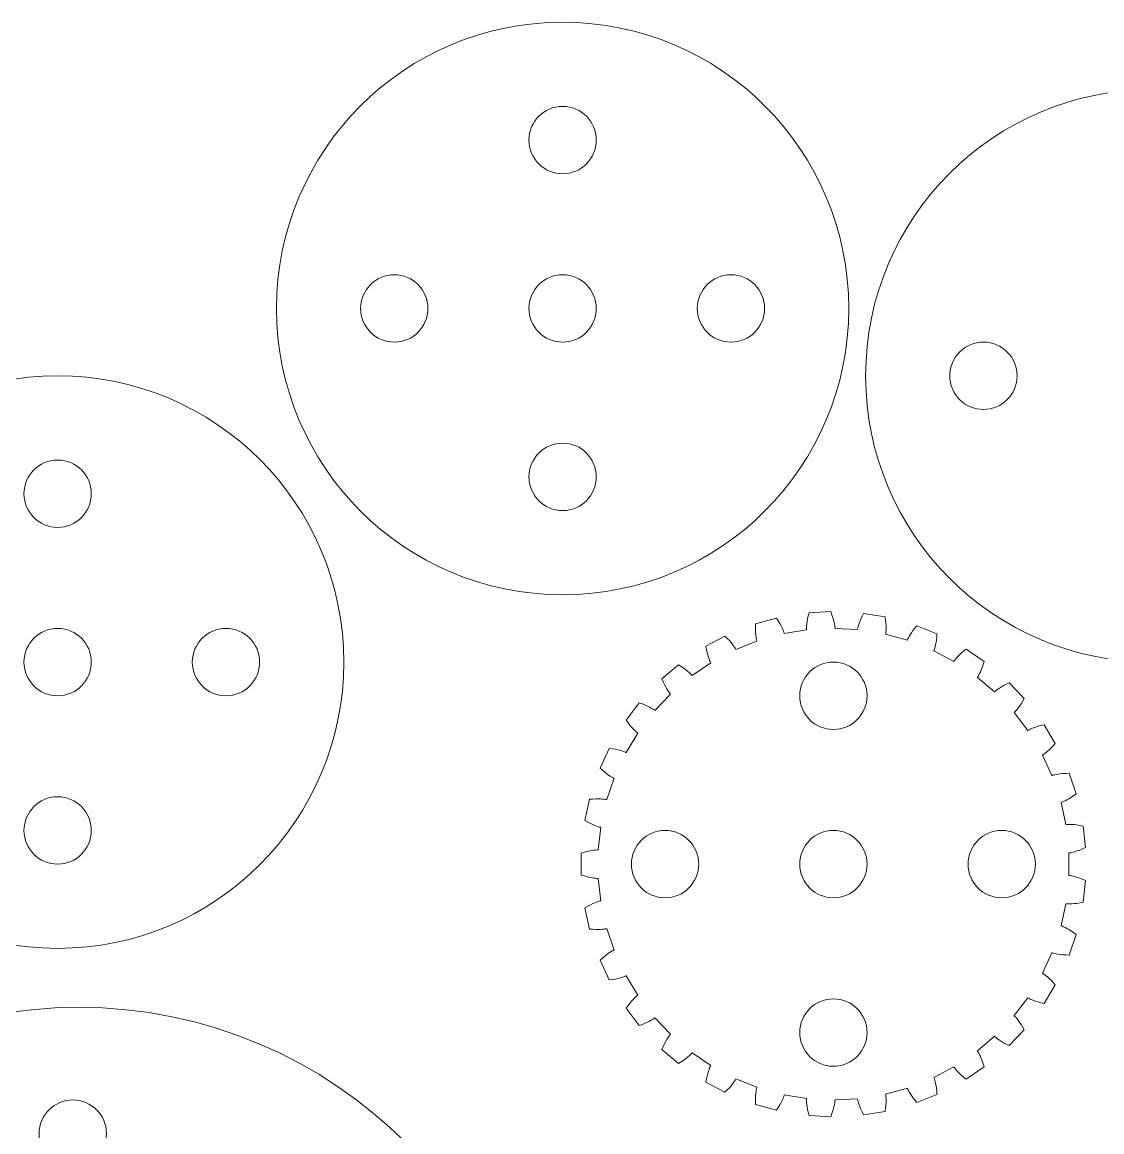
# Model space of a CAD drawing. Header units: millimetres. Extents: x 0 to 364, y 0 to 157.
# Drawn here: x 182.9 to 247, y 85.1 to 151 of the extents above; entities that cross this region are included whole.
import ezdxf

# ---------------------------------------------------------------- set-up
doc = ezdxf.new("R2010")
doc.units = ezdxf.units.MM
doc.layers.add('layer 1', color=1, linetype='Continuous', lineweight=0)

msp = doc.modelspace()

# ---------------------------------------------------------------- linework, layer by layer
at = {"layer": 'layer 1', "lineweight": 0}
for p, q in [((230.926, 116), (229.639, 115.93)), ((230.995, 115.815), (230.926, 116)), ((230.926, 116), (230.926, 116)), ((227.705, 115.613), (226.463, 115.268)), ((227.813, 115.448), (227.705, 115.613)), ((227.705, 115.613), (227.705, 115.613)), ((227.903, 115.297), (227.813, 115.448)), ((229.507, 115.281), (229.526, 115.414)), ((229.526, 115.414), (229.553, 115.567)), ((229.553, 115.567), (229.59, 115.739)), ((229.59, 115.739), (229.639, 115.93)), ((229.639, 115.93), (229.639, 115.93)), ((231.051, 115.648), (230.995, 115.815)), ((231.094, 115.499), (231.051, 115.648)), ((231.126, 115.368), (231.094, 115.499)), ((231.15, 115.257), (231.126, 115.368)), ((232.614, 115.288), (232.661, 115.414)), ((232.661, 115.414), (232.72, 115.558)), ((232.72, 115.558), (232.793, 115.718)), ((232.793, 115.718), (232.882, 115.893)), ((232.882, 115.893), (232.882, 115.893)), ((234.154, 115.685), (232.882, 115.893)), ((234.182, 115.49), (234.154, 115.685)), ((234.154, 115.685), (234.154, 115.685)), ((234.2, 115.315), (234.182, 115.49)), ((226.456, 115.071), (226.463, 115.268)), ((226.457, 114.895), (226.456, 115.071)), ((226.464, 114.74), (226.457, 114.895)), ((226.463, 115.268), (226.463, 115.268)), ((226.475, 114.606), (226.464, 114.74)), ((227.977, 115.16), (227.903, 115.297)), ((228.037, 115.04), (227.977, 115.16)), ((228.084, 114.936), (228.037, 115.04)), ((228.119, 114.849), (228.084, 114.936)), ((228.143, 114.781), (228.119, 114.849)), ((228.159, 114.732), (228.143, 114.781)), ((228.167, 114.702), (228.159, 114.732)), ((228.17, 114.692), (228.167, 114.702)), ((229.493, 114.909), (228.17, 114.692)), ((229.489, 115.002), (229.491, 115.074)), ((229.49, 114.95), (229.489, 115.002)), ((229.492, 114.919), (229.49, 114.95)), ((229.491, 115.074), (229.496, 115.167)), ((229.493, 114.909), (229.492, 114.919)), ((229.496, 115.167), (229.507, 115.281)), ((231.165, 115.165), (231.15, 115.257)), ((231.175, 115.093), (231.165, 115.165)), ((231.179, 115.042), (231.175, 115.093)), ((231.181, 115.011), (231.179, 115.042)), ((231.181, 115), (231.181, 115.011)), ((232.52, 114.928), (231.181, 115)), ((232.52, 114.928), (232.521, 114.938)), ((232.521, 114.938), (232.526, 114.969)), ((232.526, 114.969), (232.537, 115.019)), ((232.537, 115.019), (232.554, 115.09)), ((232.554, 115.09), (232.579, 115.179)), ((232.579, 115.179), (232.614, 115.288)), ((234.189, 114.654), (234.191, 114.664)), ((234.191, 114.664), (234.196, 114.695)), ((234.196, 114.695), (234.202, 114.746)), ((234.211, 115.16), (234.2, 115.315)), ((234.202, 114.746), (234.209, 114.818)), ((234.209, 114.818), (234.213, 114.912)), ((234.214, 115.025), (234.211, 115.16)), ((234.213, 114.912), (234.214, 115.025)), ((235.65, 114.627), (235.723, 114.74)), ((235.723, 114.74), (235.811, 114.868)), ((235.811, 114.868), (235.917, 115.008)), ((235.917, 115.008), (236.042, 115.161)), ((236.042, 115.161), (236.042, 115.161)), ((237.239, 114.684), (236.042, 115.161)), ((237.225, 114.487), (237.239, 114.684)), ((237.239, 114.684), (237.239, 114.684)), ((224.643, 114.543), (223.504, 113.939)), ((224.783, 114.405), (224.643, 114.543)), ((224.643, 114.543), (224.643, 114.543)), ((224.904, 114.276), (224.783, 114.405)), ((225.006, 114.159), (224.904, 114.276)), ((225.09, 114.054), (225.006, 114.159)), ((225.158, 113.963), (225.09, 114.054)), ((226.54, 114.239), (225.295, 113.743)), ((226.488, 114.493), (226.475, 114.606)), ((226.503, 114.401), (226.488, 114.493)), ((226.517, 114.33), (226.503, 114.401)), ((226.529, 114.279), (226.517, 114.33)), ((226.537, 114.249), (226.529, 114.279)), ((226.54, 114.239), (226.537, 114.249)), ((235.481, 114.295), (234.189, 114.654)), ((235.481, 114.295), (235.484, 114.305)), ((235.484, 114.305), (235.496, 114.334)), ((235.496, 114.334), (235.516, 114.381)), ((235.516, 114.381), (235.548, 114.446)), ((235.548, 114.446), (235.592, 114.529)), ((235.592, 114.529), (235.65, 114.627)), ((237.131, 113.916), (237.156, 114.027)), ((237.156, 114.027), (237.182, 114.159)), ((237.182, 114.159), (237.205, 114.312)), ((237.205, 114.312), (237.225, 114.487)), ((223.54, 113.745), (223.504, 113.939)), ((223.504, 113.939), (223.504, 113.939)), ((223.579, 113.574), (223.54, 113.745)), ((223.618, 113.424), (223.579, 113.574)), ((223.658, 113.295), (223.618, 113.424)), ((225.211, 113.886), (225.158, 113.963)), ((225.25, 113.825), (225.211, 113.886)), ((225.276, 113.78), (225.25, 113.825)), ((225.29, 113.752), (225.276, 113.78)), ((225.295, 113.743), (225.29, 113.752)), ((237.051, 113.669), (237.056, 113.679)), ((238.236, 113.041), (237.051, 113.669)), ((237.056, 113.679), (237.067, 113.708)), ((237.067, 113.708), (237.084, 113.757)), ((237.084, 113.757), (237.106, 113.826)), ((237.106, 113.826), (237.131, 113.916)), ((238.473, 113.329), (238.568, 113.424)), ((238.568, 113.424), (238.682, 113.529)), ((238.682, 113.529), (238.816, 113.644)), ((238.816, 113.644), (238.97, 113.766)), ((238.97, 113.766), (238.97, 113.766)), ((240.037, 113.043), (238.97, 113.766)), ((221.883, 112.84), (220.9, 112.005)), ((222.05, 112.735), (221.883, 112.84)), ((221.883, 112.84), (221.883, 112.84)), ((222.195, 112.635), (222.05, 112.735)), ((223.801, 112.951), (222.691, 112.199)), ((223.695, 113.187), (223.658, 113.295)), ((223.729, 113.1), (223.695, 113.187)), ((223.758, 113.034), (223.729, 113.1)), ((223.781, 112.987), (223.758, 113.034)), ((223.796, 112.96), (223.781, 112.987)), ((223.801, 112.951), (223.796, 112.96)), ((238.236, 113.041), (238.241, 113.05)), ((238.241, 113.05), (238.259, 113.076)), ((238.259, 113.076), (238.29, 113.118)), ((238.29, 113.118), (238.335, 113.174)), ((238.335, 113.174), (238.395, 113.245)), ((238.395, 113.245), (238.473, 113.329)), ((239.868, 112.542), (239.924, 112.687)), ((239.924, 112.687), (239.981, 112.854)), ((239.981, 112.854), (240.037, 113.043)), ((240.037, 113.043), (240.037, 113.043)), ((222.32, 112.543), (222.195, 112.635)), ((222.425, 112.459), (222.32, 112.543)), ((222.511, 112.384), (222.425, 112.459)), ((222.579, 112.32), (222.511, 112.384)), ((222.63, 112.269), (222.579, 112.32)), ((222.665, 112.23), (222.63, 112.269)), ((222.685, 112.207), (222.665, 112.23)), ((222.691, 112.199), (222.685, 112.207)), ((239.636, 112.092), (239.642, 112.101)), ((240.657, 111.225), (239.636, 112.092)), ((239.642, 112.101), (239.659, 112.127)), ((239.659, 112.127), (239.687, 112.17)), ((239.687, 112.17), (239.723, 112.233)), ((239.723, 112.233), (239.766, 112.316)), ((239.766, 112.316), (239.815, 112.419)), ((239.815, 112.419), (239.868, 112.542)), ((220.977, 111.824), (220.9, 112.005)), ((220.9, 112.005), (220.9, 112.005)), ((221.051, 111.664), (220.977, 111.824)), ((221.123, 111.526), (221.051, 111.664)), ((221.189, 111.409), (221.123, 111.526)), ((221.249, 111.312), (221.189, 111.409)), ((240.782, 111.333), (240.857, 111.389)), ((240.857, 111.389), (240.95, 111.454)), ((240.95, 111.454), (241.064, 111.527)), ((241.064, 111.527), (241.198, 111.605)), ((241.198, 111.605), (241.353, 111.688)), ((241.353, 111.688), (241.53, 111.774)), ((241.53, 111.774), (241.53, 111.774)), ((242.417, 110.839), (241.53, 111.774)), ((221.402, 111.104), (220.48, 110.131)), ((221.3, 111.235), (221.249, 111.312)), ((221.343, 111.176), (221.3, 111.235)), ((221.375, 111.135), (221.343, 111.176)), ((221.395, 111.112), (221.375, 111.135)), ((221.402, 111.104), (221.395, 111.112)), ((240.657, 111.225), (240.665, 111.232)), ((240.665, 111.232), (240.687, 111.253)), ((240.687, 111.253), (240.726, 111.287)), ((240.726, 111.287), (240.782, 111.333)), ((242.321, 110.666), (242.417, 110.839)), ((242.417, 110.839), (242.417, 110.839)), ((219.553, 110.583), (218.773, 109.557)), ((219.738, 110.516), (219.553, 110.583)), ((219.553, 110.583), (219.553, 110.583)), ((219.902, 110.451), (219.738, 110.516)), ((220.043, 110.387), (219.902, 110.451)), ((220.164, 110.327), (220.043, 110.387)), ((220.264, 110.273), (220.164, 110.327)), ((220.344, 110.225), (220.264, 110.273)), ((220.405, 110.186), (220.344, 110.225)), ((220.447, 110.156), (220.405, 110.186)), ((220.472, 110.137), (220.447, 110.156)), ((220.48, 110.131), (220.472, 110.137)), ((241.851, 110.025), (241.887, 110.062)), ((241.887, 110.062), (241.936, 110.116)), ((241.936, 110.116), (241.996, 110.187)), ((241.996, 110.187), (242.066, 110.277)), ((242.066, 110.277), (242.144, 110.386)), ((242.144, 110.386), (242.23, 110.516)), ((242.23, 110.516), (242.321, 110.666)), ((218.887, 109.396), (218.773, 109.557)), ((218.773, 109.557), (218.773, 109.557)), ((218.994, 109.256), (218.887, 109.396)), ((241.82, 109.997), (241.828, 110.004)), ((242.632, 108.93), (241.82, 109.997)), ((241.828, 110.004), (241.851, 110.025)), ((219.457, 108.784), (218.766, 107.636)), ((219.093, 109.137), (218.994, 109.256)), ((219.183, 109.036), (219.093, 109.137)), ((219.262, 108.954), (219.183, 109.036)), ((219.329, 108.89), (219.262, 108.954)), ((219.384, 108.842), (219.329, 108.89)), ((219.424, 108.809), (219.384, 108.842)), ((219.448, 108.79), (219.424, 108.809)), ((219.457, 108.784), (219.448, 108.79)), ((242.632, 108.93), (242.64, 108.935)), ((242.64, 108.935), (242.667, 108.951)), ((242.667, 108.951), (242.712, 108.976)), ((242.712, 108.976), (242.777, 109.009)), ((242.777, 109.009), (242.862, 109.048)), ((242.862, 109.048), (242.967, 109.091)), ((242.967, 109.091), (243.094, 109.137)), ((243.094, 109.137), (243.241, 109.185)), ((243.241, 109.185), (243.411, 109.233)), ((243.411, 109.233), (243.602, 109.279)), ((243.602, 109.279), (243.602, 109.279)), ((244.267, 108.174), (243.602, 109.279)), ((244.136, 108.027), (244.267, 108.174)), ((244.267, 108.174), (244.267, 108.174)), ((217.763, 107.878), (217.222, 106.708)), ((217.958, 107.853), (217.763, 107.878)), ((217.763, 107.878), (217.763, 107.878)), ((218.132, 107.824), (217.958, 107.853)), ((218.284, 107.792), (218.132, 107.824)), ((218.415, 107.76), (218.284, 107.792)), ((218.524, 107.728), (218.415, 107.76)), ((218.613, 107.699), (218.524, 107.728)), ((218.68, 107.673), (218.613, 107.699)), ((218.728, 107.653), (218.68, 107.673)), ((218.756, 107.64), (218.728, 107.653)), ((218.766, 107.636), (218.756, 107.64)), ((243.504, 107.481), (243.513, 107.486)), ((244.066, 106.264), (243.504, 107.481)), ((243.513, 107.486), (243.539, 107.502)), ((243.539, 107.502), (243.583, 107.53)), ((243.583, 107.53), (243.642, 107.572)), ((243.642, 107.572), (243.716, 107.629)), ((243.716, 107.629), (243.803, 107.701)), ((243.803, 107.701), (243.903, 107.791)), ((243.903, 107.791), (244.015, 107.9)), ((244.015, 107.9), (244.136, 108.027)), ((217.367, 106.576), (217.222, 106.708)), ((217.222, 106.708), (217.222, 106.708)), ((217.502, 106.462), (217.367, 106.576)), ((217.624, 106.367), (217.502, 106.462)), ((217.734, 106.288), (217.624, 106.367)), ((218.056, 106.101), (217.628, 104.83)), ((217.829, 106.225), (217.734, 106.288)), ((217.908, 106.177), (217.829, 106.225)), ((217.972, 106.141), (217.908, 106.177)), ((218.018, 106.118), (217.972, 106.141)), ((218.046, 106.105), (218.018, 106.118)), ((218.056, 106.101), (218.046, 106.105)), ((244.066, 106.264), (244.076, 106.267)), ((244.076, 106.267), (244.106, 106.277)), ((244.106, 106.277), (244.155, 106.292)), ((244.155, 106.292), (244.225, 106.31)), ((244.225, 106.31), (244.317, 106.33)), ((244.317, 106.33), (244.429, 106.349)), ((244.429, 106.349), (244.562, 106.367)), ((244.562, 106.367), (244.717, 106.382)), ((244.717, 106.382), (244.893, 106.392)), ((244.893, 106.392), (245.089, 106.396)), ((245.089, 106.396), (245.089, 106.396)), ((245.501, 105.175), (245.089, 106.396)), ((216.596, 104.852), (216.319, 103.593)), ((216.792, 104.869), (216.596, 104.852)), ((216.596, 104.852), (216.596, 104.852)), ((216.968, 104.878), (216.792, 104.869)), ((217.123, 104.88), (216.968, 104.878)), ((217.258, 104.876), (217.123, 104.88)), ((217.372, 104.869), (217.258, 104.876)), ((217.464, 104.859), (217.372, 104.869)), ((217.536, 104.849), (217.464, 104.859)), ((217.587, 104.84), (217.536, 104.849)), ((217.618, 104.833), (217.587, 104.84)), ((217.628, 104.83), (217.618, 104.833)), ((244.845, 104.76), (244.947, 104.813)), ((244.947, 104.813), (245.064, 104.879)), ((245.064, 104.879), (245.196, 104.961)), ((245.196, 104.961), (245.342, 105.059)), ((245.342, 105.059), (245.501, 105.175)), ((245.501, 105.175), (245.501, 105.175)), ((244.606, 104.661), (244.616, 104.664)), ((244.895, 103.352), (244.606, 104.661)), ((244.616, 104.664), (244.646, 104.674)), ((244.646, 104.674), (244.694, 104.693)), ((244.694, 104.693), (244.761, 104.721)), ((244.761, 104.721), (244.845, 104.76)), ((216.49, 103.494), (216.319, 103.593)), ((216.319, 103.593), (216.319, 103.593)), ((216.646, 103.413), (216.49, 103.494)), ((245.797, 103.758), (245.797, 103.758)), ((216.786, 103.346), (216.646, 103.413)), ((216.909, 103.292), (216.786, 103.346)), ((217.016, 103.251), (216.909, 103.292)), ((217.104, 103.221), (217.016, 103.251)), ((217.173, 103.2), (217.104, 103.221)), ((217.264, 103.179), (217.119, 101.846)), ((217.223, 103.187), (217.173, 103.2)), ((217.254, 103.181), (217.223, 103.187)), ((217.264, 103.179), (217.254, 103.181)), ((244.895, 103.352), (244.905, 103.353)), ((244.905, 103.353), (244.936, 103.357)), ((244.936, 103.357), (244.987, 103.36)), ((244.987, 103.36), (245.06, 103.363)), ((245.06, 103.363), (245.153, 103.362)), ((245.153, 103.362), (245.267, 103.357)), ((245.267, 103.357), (245.401, 103.346)), ((245.401, 103.346), (245.555, 103.328)), ((245.555, 103.328), (245.729, 103.3)), ((245.729, 103.3), (245.922, 103.262)), ((245.922, 103.262), (245.922, 103.262)), ((246.061, 101.98), (245.922, 103.262)), ((216.295, 101.704), (216.107, 101.645)), ((216.107, 101.645), (216.107, 101.645)), ((216.107, 101.645), (216.107, 100.356)), ((216.465, 101.751), (216.295, 101.704)), ((216.616, 101.786), (216.465, 101.751)), ((216.748, 101.811), (216.616, 101.786)), ((216.861, 101.828), (216.748, 101.811)), ((216.954, 101.839), (216.861, 101.828)), ((217.026, 101.844), (216.954, 101.839)), ((217.078, 101.846), (217.026, 101.844)), ((217.109, 101.846), (217.078, 101.846)), ((217.119, 101.846), (217.109, 101.846)), ((245.077, 101.671), (245.088, 101.672)), ((245.077, 100.33), (245.077, 101.671)), ((245.088, 101.672), (245.119, 101.675)), ((245.119, 101.675), (245.17, 101.682)), ((245.153, 101.562), (245.153, 101.562)), ((245.17, 101.682), (245.241, 101.696)), ((245.241, 101.696), (245.332, 101.716)), ((245.332, 101.716), (245.442, 101.745)), ((245.442, 101.745), (245.571, 101.785)), ((245.571, 101.785), (245.718, 101.836)), ((245.718, 101.836), (245.881, 101.901)), ((245.881, 101.901), (246.061, 101.98)), ((246.061, 101.98), (246.061, 101.98)), ((216.295, 100.297), (216.107, 100.356)), ((216.107, 100.356), (216.107, 100.356)), ((216.465, 100.25), (216.295, 100.297)), ((216.616, 100.215), (216.465, 100.25)), ((216.748, 100.19), (216.616, 100.215)), ((216.861, 100.173), (216.748, 100.19)), ((216.954, 100.162), (216.861, 100.173)), ((217.026, 100.157), (216.954, 100.162)), ((245.077, 100.33), (245.088, 100.329)), ((245.088, 100.329), (245.119, 100.326)), ((245.119, 100.326), (245.17, 100.318)), ((245.153, 100.439), (245.153, 100.439)), ((245.17, 100.318), (245.241, 100.305)), ((245.241, 100.305), (245.332, 100.285)), ((245.332, 100.285), (245.442, 100.255)), ((245.442, 100.255), (245.571, 100.216)), ((245.571, 100.216), (245.718, 100.165)), ((245.718, 100.165), (245.881, 100.1)), ((217.078, 100.155), (217.026, 100.157)), ((217.109, 100.155), (217.078, 100.155)), ((217.119, 100.155), (217.109, 100.155)), ((217.119, 100.155), (217.264, 98.822)), ((245.881, 100.1), (246.061, 100.021)), ((245.922, 98.739), (246.061, 100.021)), ((246.061, 100.021), (246.061, 100.021)), ((216.49, 98.506), (216.319, 98.408)), ((216.319, 98.408), (216.319, 98.408)), ((216.319, 98.408), (216.596, 97.149)), ((216.646, 98.588), (216.49, 98.506)), ((216.786, 98.655), (216.646, 98.588)), ((216.909, 98.708), (216.786, 98.655)), ((217.016, 98.75), (216.909, 98.708)), ((217.104, 98.78), (217.016, 98.75)), ((217.173, 98.801), (217.104, 98.78)), ((217.223, 98.814), (217.173, 98.801)), ((217.254, 98.82), (217.223, 98.814)), ((217.264, 98.822), (217.254, 98.82)), ((244.606, 97.34), (244.895, 98.649)), ((244.895, 98.649), (244.905, 98.648)), ((244.905, 98.648), (244.936, 98.644)), ((244.936, 98.644), (244.987, 98.64)), ((244.987, 98.64), (245.06, 98.638)), ((245.06, 98.638), (245.153, 98.639)), ((245.153, 98.639), (245.267, 98.643)), ((245.267, 98.643), (245.401, 98.654)), ((245.401, 98.654), (245.555, 98.673)), ((245.555, 98.673), (245.729, 98.701)), ((245.729, 98.701), (245.922, 98.739)), ((245.922, 98.739), (245.922, 98.739)), ((216.792, 97.132), (216.596, 97.149)), ((216.596, 97.149), (216.596, 97.149)), ((216.968, 97.123), (216.792, 97.132)), ((217.123, 97.121), (216.968, 97.123)), ((217.258, 97.125), (217.123, 97.121)), ((217.372, 97.132), (217.258, 97.125)), ((217.464, 97.142), (217.372, 97.132)), ((217.536, 97.152), (217.464, 97.142)), ((217.587, 97.161), (217.536, 97.152)), ((217.618, 97.168), (217.587, 97.161)), ((217.628, 97.171), (217.618, 97.168)), ((217.628, 97.171), (218.056, 95.9)), ((244.606, 97.34), (244.616, 97.337)), ((244.616, 97.337), (244.646, 97.327)), ((244.646, 97.327), (244.694, 97.308)), ((244.694, 97.308), (244.761, 97.28)), ((244.761, 97.28), (244.845, 97.241)), ((244.845, 97.241), (244.947, 97.188)), ((244.947, 97.188), (245.064, 97.122)), ((245.064, 97.122), (245.196, 97.04)), ((245.196, 97.04), (245.342, 96.942)), ((245.342, 96.942), (245.501, 96.826)), ((245.089, 95.605), (245.501, 96.826)), ((245.501, 96.826), (245.501, 96.826)), ((217.624, 95.634), (217.502, 95.539)), ((217.734, 95.713), (217.624, 95.634)), ((217.829, 95.776), (217.734, 95.713)), ((217.908, 95.824), (217.829, 95.776)), ((217.972, 95.86), (217.908, 95.824)), ((218.018, 95.883), (217.972, 95.86)), ((218.046, 95.896), (218.018, 95.883)), ((218.056, 95.9), (218.046, 95.896)), ((243.504, 94.52), (244.066, 95.737)), ((244.066, 95.737), (244.076, 95.734)), ((244.076, 95.734), (244.106, 95.724)), ((244.106, 95.724), (244.155, 95.709)), ((244.155, 95.709), (244.225, 95.691)), ((244.225, 95.691), (244.317, 95.671)), ((244.317, 95.671), (244.429, 95.652)), ((244.429, 95.652), (244.562, 95.634)), ((244.562, 95.634), (244.717, 95.619)), ((244.717, 95.619), (244.893, 95.608)), ((244.893, 95.608), (245.089, 95.605)), ((245.089, 95.605), (245.089, 95.605)), ((217.367, 95.425), (217.222, 95.293)), ((217.222, 95.293), (217.222, 95.293)), ((217.222, 95.293), (217.763, 94.123)), ((217.502, 95.539), (217.367, 95.425)), ((218.415, 94.241), (218.284, 94.209)), ((218.524, 94.273), (218.415, 94.241)), ((218.613, 94.302), (218.524, 94.273)), ((218.68, 94.328), (218.613, 94.302)), ((218.728, 94.348), (218.68, 94.328)), ((218.756, 94.361), (218.728, 94.348)), ((218.766, 94.365), (218.756, 94.361)), ((218.766, 94.365), (219.457, 93.217)), ((243.504, 94.52), (243.513, 94.515)), ((243.513, 94.515), (243.539, 94.499)), ((243.539, 94.499), (243.583, 94.471)), ((243.583, 94.471), (243.642, 94.429)), ((243.642, 94.429), (243.716, 94.372)), ((243.716, 94.372), (243.803, 94.299)), ((243.803, 94.299), (243.903, 94.21)), ((217.958, 94.148), (217.763, 94.123)), ((217.763, 94.123), (217.763, 94.123)), ((218.132, 94.177), (217.958, 94.148)), ((218.284, 94.209), (218.132, 94.177)), ((243.602, 92.722), (244.267, 93.827)), ((243.903, 94.21), (244.015, 94.101)), ((244.015, 94.101), (244.136, 93.974)), ((244.136, 93.974), (244.267, 93.827)), ((244.267, 93.827), (244.267, 93.827)), ((219.183, 92.965), (219.093, 92.864)), ((219.262, 93.046), (219.183, 92.965)), ((219.329, 93.111), (219.262, 93.046)), ((219.384, 93.159), (219.329, 93.111)), ((219.424, 93.192), (219.384, 93.159)), ((219.448, 93.211), (219.424, 93.192)), ((219.457, 93.217), (219.448, 93.211)), ((241.82, 92.004), (242.632, 93.071)), ((242.632, 93.071), (242.64, 93.066)), ((242.64, 93.066), (242.667, 93.05)), ((242.667, 93.05), (242.712, 93.025)), ((242.712, 93.025), (242.777, 92.992)), ((242.777, 92.992), (242.862, 92.953)), ((242.862, 92.953), (242.967, 92.91)), ((218.887, 92.605), (218.773, 92.444)), ((218.773, 92.444), (218.773, 92.444)), ((218.773, 92.444), (219.553, 91.418)), ((218.994, 92.745), (218.887, 92.605)), ((219.093, 92.864), (218.994, 92.745)), ((242.967, 92.91), (243.094, 92.864)), ((243.094, 92.864), (243.241, 92.816)), ((243.241, 92.816), (243.411, 92.768)), ((243.411, 92.768), (243.602, 92.722)), ((243.602, 92.722), (243.602, 92.722)), ((220.043, 91.614), (219.902, 91.55)), ((220.164, 91.674), (220.043, 91.614)), ((220.264, 91.728), (220.164, 91.674)), ((220.344, 91.776), (220.264, 91.728)), ((220.405, 91.815), (220.344, 91.776)), ((220.447, 91.845), (220.405, 91.815)), ((220.472, 91.864), (220.447, 91.845)), ((220.48, 91.87), (220.472, 91.864)), ((220.48, 91.87), (221.402, 90.897)), ((241.82, 92.004), (241.828, 91.997)), ((241.828, 91.997), (241.851, 91.976)), ((241.851, 91.976), (241.887, 91.939)), ((241.887, 91.939), (241.936, 91.885)), ((241.936, 91.885), (241.996, 91.814)), ((241.996, 91.814), (242.066, 91.724)), ((242.066, 91.724), (242.144, 91.615)), ((242.144, 91.615), (242.23, 91.485)), ((219.738, 91.485), (219.553, 91.418)), ((219.553, 91.418), (219.553, 91.418)), ((219.902, 91.55), (219.738, 91.485)), ((241.53, 90.227), (242.417, 91.162)), ((242.23, 91.485), (242.321, 91.334)), ((242.321, 91.334), (242.417, 91.162)), ((242.417, 91.162), (242.417, 91.162)), ((221.051, 90.337), (220.977, 90.177)), ((221.123, 90.475), (221.051, 90.337)), ((221.189, 90.592), (221.123, 90.475)), ((221.249, 90.689), (221.189, 90.592)), ((221.3, 90.766), (221.249, 90.689)), ((221.343, 90.825), (221.3, 90.766)), ((221.375, 90.866), (221.343, 90.825)), ((221.395, 90.889), (221.375, 90.866)), ((221.402, 90.897), (221.395, 90.889)), ((239.636, 89.908), (240.657, 90.776)), ((240.657, 90.776), (240.665, 90.769)), ((240.665, 90.769), (240.687, 90.748)), ((240.687, 90.748), (240.726, 90.713)), ((240.726, 90.713), (240.782, 90.668)), ((240.782, 90.668), (240.857, 90.612)), ((240.857, 90.612), (240.95, 90.547)), ((240.95, 90.547), (241.064, 90.474)), ((241.064, 90.474), (241.198, 90.396)), ((241.198, 90.396), (241.353, 90.313)), ((241.353, 90.313), (241.53, 90.227)), ((220.977, 90.177), (220.9, 89.996)), ((220.9, 89.996), (220.9, 89.996)), ((220.9, 89.996), (221.883, 89.161)), ((222.511, 89.617), (222.425, 89.542)), ((222.579, 89.681), (222.511, 89.617)), ((222.63, 89.732), (222.579, 89.681)), ((222.665, 89.771), (222.63, 89.732)), ((222.685, 89.794), (222.665, 89.771)), ((222.691, 89.802), (222.685, 89.794)), ((222.691, 89.802), (223.801, 89.05)), ((239.636, 89.908), (239.642, 89.9)), ((239.642, 89.9), (239.659, 89.874)), ((239.659, 89.874), (239.687, 89.83)), ((239.687, 89.83), (239.723, 89.768)), ((239.723, 89.768), (239.766, 89.685)), ((239.766, 89.685), (239.815, 89.582)), ((241.53, 90.227), (241.53, 90.227)), ((222.05, 89.266), (221.883, 89.161)), ((221.883, 89.161), (221.883, 89.161)), ((222.195, 89.365), (222.05, 89.266)), ((222.32, 89.458), (222.195, 89.365)), ((222.425, 89.542), (222.32, 89.458)), ((223.758, 88.967), (223.729, 88.9)), ((223.781, 89.013), (223.758, 88.967)), ((223.796, 89.041), (223.781, 89.013)), ((223.801, 89.05), (223.796, 89.041)), ((237.051, 88.331), (238.236, 88.959)), ((238.236, 88.959), (238.241, 88.951)), ((238.97, 88.235), (240.037, 88.958)), ((239.815, 89.582), (239.868, 89.458)), ((239.868, 89.458), (239.924, 89.313)), ((239.924, 89.313), (239.981, 89.147)), ((239.981, 89.147), (240.037, 88.958)), ((240.037, 88.958), (240.037, 88.958)), ((223.579, 88.427), (223.54, 88.255)), ((223.618, 88.577), (223.579, 88.427)), ((223.658, 88.706), (223.618, 88.577)), ((223.695, 88.814), (223.658, 88.706)), ((223.729, 88.9), (223.695, 88.814)), ((237.051, 88.331), (237.056, 88.322)), ((237.056, 88.322), (237.067, 88.293)), ((238.241, 88.951), (238.259, 88.925)), ((238.259, 88.925), (238.29, 88.883)), ((238.29, 88.883), (238.335, 88.826)), ((238.335, 88.826), (238.395, 88.756)), ((238.395, 88.756), (238.473, 88.672)), ((238.473, 88.672), (238.568, 88.577)), ((238.568, 88.577), (238.682, 88.472)), ((238.682, 88.472), (238.816, 88.357)), ((238.816, 88.357), (238.97, 88.235)), ((223.54, 88.255), (223.504, 88.062)), ((223.504, 88.062), (223.504, 88.062)), ((223.504, 88.062), (224.643, 87.458)), ((224.904, 87.725), (224.783, 87.596)), ((225.006, 87.842), (224.904, 87.725)), ((225.09, 87.947), (225.006, 87.842)), ((225.158, 88.038), (225.09, 87.947)), ((225.211, 88.115), (225.158, 88.038)), ((225.25, 88.176), (225.211, 88.115)), ((225.276, 88.221), (225.25, 88.176)), ((225.29, 88.249), (225.276, 88.221)), ((225.295, 88.258), (225.29, 88.249)), ((225.295, 88.258), (226.54, 87.762)), ((226.517, 87.671), (226.503, 87.6)), ((226.529, 87.722), (226.517, 87.671)), ((226.537, 87.752), (226.529, 87.722)), ((226.54, 87.762), (226.537, 87.752)), ((234.189, 87.347), (235.481, 87.706)), ((235.481, 87.706), (235.484, 87.696)), ((235.484, 87.696), (235.496, 87.667)), ((235.496, 87.667), (235.516, 87.62)), ((237.067, 88.293), (237.084, 88.244)), ((237.084, 88.244), (237.106, 88.175)), ((237.106, 88.175), (237.131, 88.085)), ((237.131, 88.085), (237.156, 87.974)), ((237.156, 87.974), (237.182, 87.842)), ((237.182, 87.842), (237.205, 87.688)), ((237.205, 87.688), (237.225, 87.513)), ((238.97, 88.235), (238.97, 88.235)), ((224.783, 87.596), (224.643, 87.458)), ((224.643, 87.458), (224.643, 87.458)), ((226.457, 87.106), (226.456, 86.93)), ((226.464, 87.261), (226.457, 87.106)), ((226.475, 87.395), (226.464, 87.261)), ((226.488, 87.508), (226.475, 87.395)), ((226.503, 87.6), (226.488, 87.508)), ((228.084, 87.065), (228.037, 86.961)), ((228.119, 87.152), (228.084, 87.065)), ((228.143, 87.22), (228.119, 87.152)), ((228.159, 87.269), (228.143, 87.22)), ((228.167, 87.299), (228.159, 87.269)), ((228.17, 87.309), (228.167, 87.299)), ((228.17, 87.309), (229.493, 87.092)), ((229.49, 87.051), (229.489, 86.999)), ((229.489, 86.999), (229.491, 86.927)), ((229.492, 87.082), (229.49, 87.051)), ((229.493, 87.092), (229.492, 87.082)), ((231.181, 86.99), (231.179, 86.959)), ((231.181, 87.001), (232.52, 87.073)), ((231.181, 87.001), (231.181, 86.99)), ((232.52, 87.073), (232.521, 87.063)), ((232.521, 87.063), (232.526, 87.032)), ((232.526, 87.032), (232.537, 86.982)), ((232.537, 86.982), (232.554, 86.911)), ((234.189, 87.347), (234.191, 87.337)), ((234.191, 87.337), (234.196, 87.306)), ((234.196, 87.306), (234.202, 87.255)), ((234.202, 87.255), (234.209, 87.182)), ((234.209, 87.182), (234.213, 87.089)), ((234.213, 87.089), (234.214, 86.975)), ((235.516, 87.62), (235.548, 87.554)), ((235.548, 87.554), (235.592, 87.472)), ((235.592, 87.472), (235.65, 87.374)), ((235.65, 87.374), (235.723, 87.261)), ((235.723, 87.261), (235.811, 87.133)), ((235.811, 87.133), (235.917, 86.993)), ((235.917, 86.993), (236.042, 86.84)), ((236.042, 86.84), (237.239, 87.317)), ((237.225, 87.513), (237.239, 87.317)), ((237.239, 87.317), (237.239, 87.317)), ((226.456, 86.93), (226.463, 86.733)), ((226.463, 86.733), (226.463, 86.733)), ((226.463, 86.733), (227.705, 86.388)), ((227.813, 86.553), (227.705, 86.388)), ((227.705, 86.388), (227.705, 86.388)), ((227.903, 86.704), (227.813, 86.553)), ((227.977, 86.841), (227.903, 86.704)), ((228.037, 86.961), (227.977, 86.841)), ((229.491, 86.927), (229.496, 86.834)), ((229.496, 86.834), (229.507, 86.72)), ((229.507, 86.72), (229.526, 86.587)), ((229.526, 86.587), (229.553, 86.434)), ((229.553, 86.434), (229.59, 86.262)), ((231.051, 86.353), (230.995, 86.186)), ((231.094, 86.502), (231.051, 86.353)), ((231.126, 86.632), (231.094, 86.502)), ((231.15, 86.744), (231.126, 86.632)), ((231.165, 86.836), (231.15, 86.744)), ((231.175, 86.908), (231.165, 86.836)), ((231.179, 86.959), (231.175, 86.908)), ((232.554, 86.911), (232.579, 86.821)), ((232.579, 86.821), (232.614, 86.713)), ((232.614, 86.713), (232.661, 86.587)), ((232.661, 86.587), (232.72, 86.443)), ((232.72, 86.443), (232.793, 86.283)), ((234.182, 86.511), (234.154, 86.316)), ((234.2, 86.686), (234.182, 86.511)), ((234.211, 86.841), (234.2, 86.686)), ((234.214, 86.975), (234.211, 86.841)), ((236.042, 86.84), (236.042, 86.84)), ((229.59, 86.262), (229.639, 86.071)), ((229.639, 86.071), (229.639, 86.071)), ((229.639, 86.071), (230.926, 86.001)), ((230.995, 86.186), (230.926, 86.001)), ((230.926, 86.001), (230.926, 86.001)), ((232.793, 86.283), (232.882, 86.107)), ((232.882, 86.107), (234.154, 86.316)), ((232.882, 86.107), (232.882, 86.107)), ((234.154, 86.316), (234.154, 86.316))]:
    msp.add_line(p, q, dxfattribs=at)
for centre, radius in [((215, 134), 17), ((250, 130), 17), ((215, 144), 2), ((205, 134), 2), ((215, 134), 2), ((225, 134), 2), ((240, 130), 2), ((185, 113), 17), ((215, 124), 2), ((185, 123), 2), ((185, 113), 2), ((195, 113), 2), ((231.084, 111), 2), ((185, 103), 2), ((221.084, 101), 2), ((231.084, 101), 2), ((241.084, 101), 2), ((231.084, 91), 2), ((186.25, 65), 27.5), ((185.901, 84.997), 2)]:
    msp.add_circle(centre, radius, dxfattribs=at)

doc.saveas('drawing.dxf')
